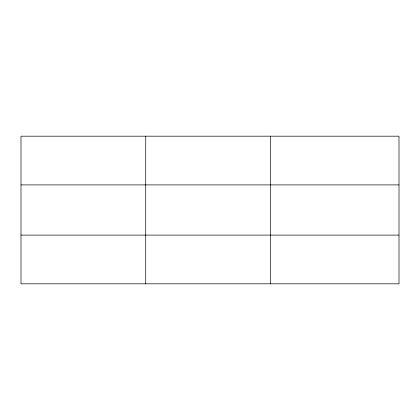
<?xml version="1.0" encoding="UTF-8"?>
<svg xmlns="http://www.w3.org/2000/svg" width="420" height="420" viewBox="0 0 420 420"><rect width="100%" height="100%" fill="white"/><g stroke="black" fill="none" stroke-linecap="round" stroke-linejoin="round"><path stroke-width="0.63" d="M145.74 136.185L145.74 283.815M270.48 136.185L270.48 283.815M399 235.1L399 283.815L21 283.815L21 136.185L399 136.185L399 235.1L21 235.1M21 184.9L399 184.9"/></g></svg>
